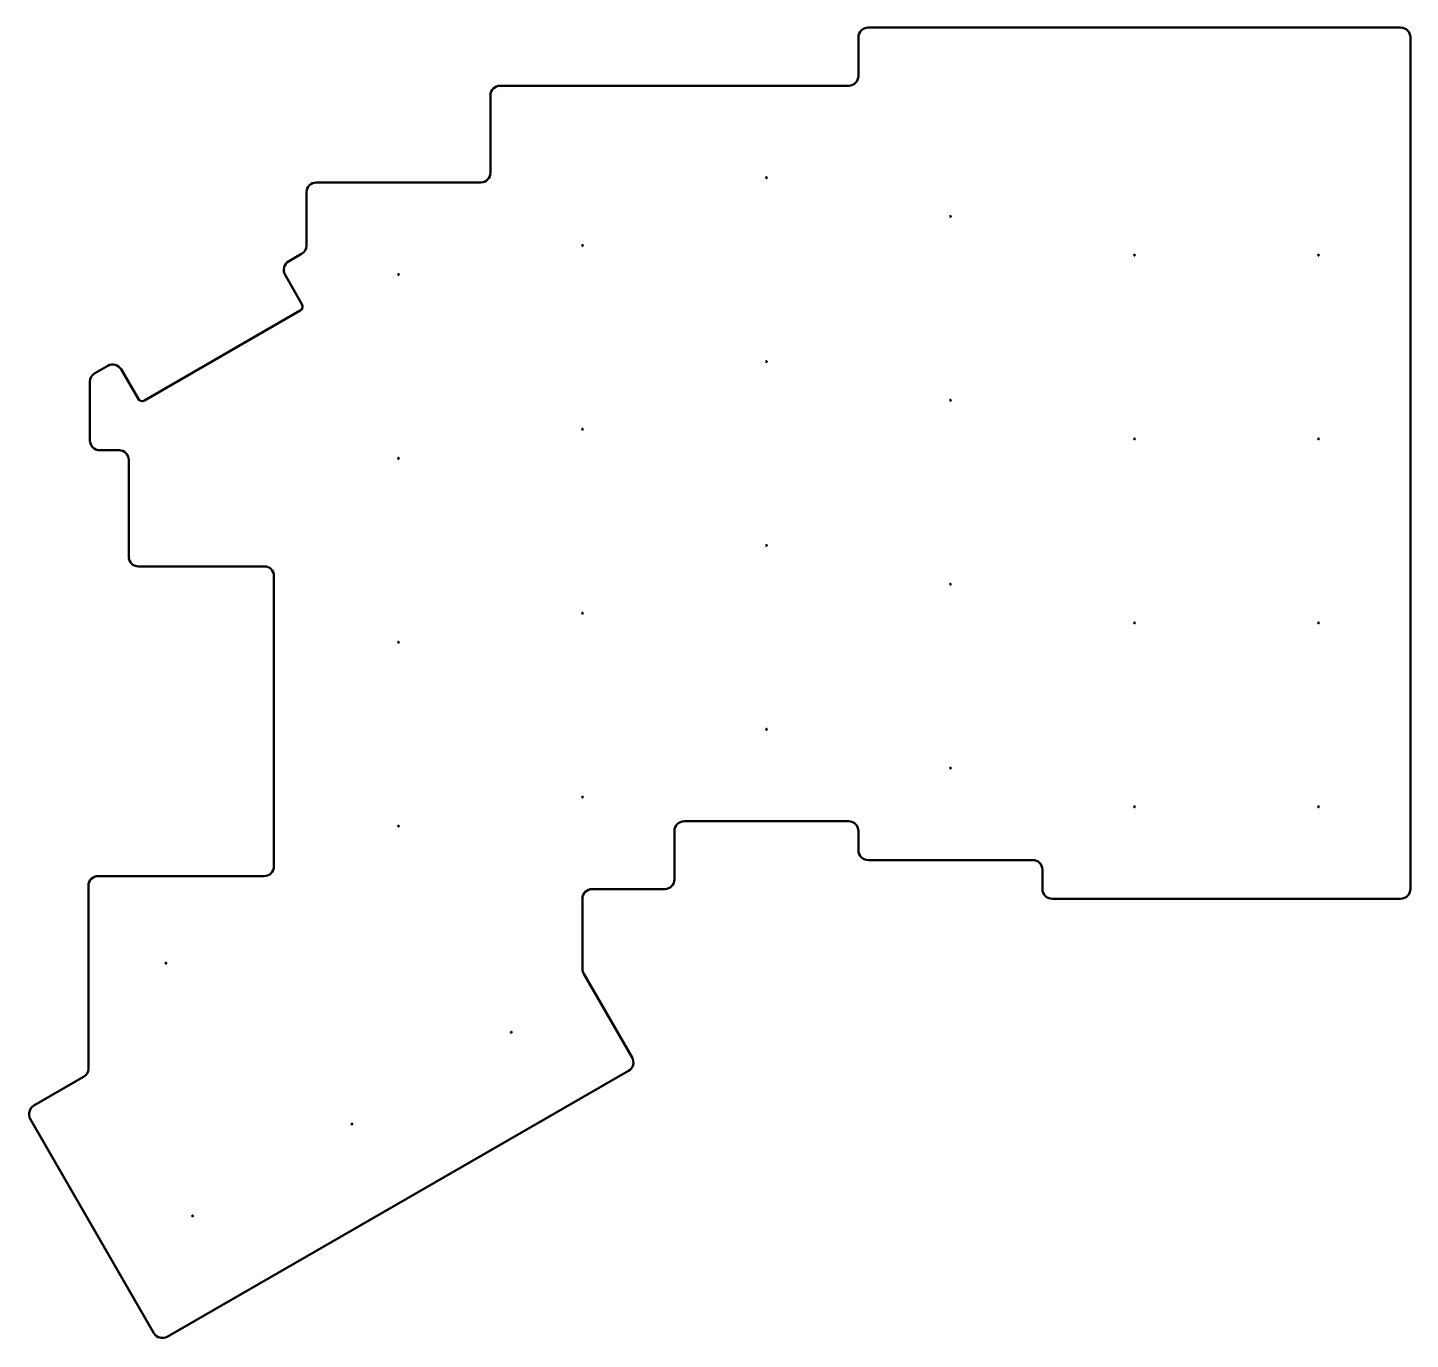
# Model space of a CAD drawing. Header units: millimetres. Extents: x 142 to 285, y 81 to 217.
import ezdxf

# ---------------------------------------------------------------- set-up
doc = ezdxf.new("R2010")
doc.units = ezdxf.units.MM
doc.header["$LTSCALE"] = 0.75
doc.layers.add('Visible', color=7, linetype='Continuous', lineweight=50)

msp = doc.modelspace()

# ---------------------------------------------------------------- linework, layer by layer
at = {"layer": 'Visible'}
for p, q in [((228.065408, 211.960251), (228.065408, 215.960251)), ((284.065408, 216.960251), (229.065408, 216.960251)), ((285.065408, 215.960251), (285.065408, 127.960251)), ((190.065408, 209.960251), (190.065408, 201.960251)), ((191.065408, 210.960251), (227.065408, 210.960251)), ((171.065408, 199.960251), (171.065408, 194.447154)), ((189.065408, 200.960251), (172.065408, 200.960251)), ((169.216831, 192.802527), (170.565408, 193.581128)), ((170.600806, 188.405413), (168.850806, 191.436502)), ((154.353022, 178.4474), (170.417793, 187.7224)), ((149.205408, 181.248926), (150.553984, 182.027527)), ((151.920009, 181.661502), (153.670009, 178.630413)), ((148.705408, 174.301532), (148.705408, 180.382901)), ((151.705408, 173.301532), (149.705408, 173.301532)), ((152.705408, 162.301532), (152.705408, 172.301532)), ((153.705408, 161.301532), (166.705408, 161.301532)), ((167.705408, 160.301532), (167.705408, 130.301532)), ((227.065408, 134.960251), (210.065408, 134.960251)), ((209.065408, 128.960251), (209.065408, 133.960251)), ((228.065408, 131.960251), (228.065408, 133.960251)), ((246.065408, 130.960251), (229.065408, 130.960251)), ((247.065408, 127.960251), (247.065408, 129.960251)), ((166.705408, 129.301532), (149.546443, 129.301532)), ((148.546443, 128.301532), (148.546443, 109.41108)), ((200.565408, 127.960251), (208.065408, 127.960251)), ((199.565408, 119.707557), (199.565408, 126.960251)), ((284.065408, 126.960251), (248.065408, 126.960251)), ((199.699073, 119.208093), (204.693481, 110.545144)), ((148.045907, 108.544746), (142.912778, 105.585368)), ((156.678197, 81.708838), (204.32661, 109.179345)), ((142.545907, 104.219569), (155.312399, 82.075709))]:
    msp.add_line(p, q, dxfattribs=at)
at = {"layer": 'Visible', "extrusion": (0, 0, -1)}
for centre in [(-218.565408, 201.460251), (-237.565408, 197.460251), (-199.565408, 194.460251), (-256.565408, 193.460251), (-275.565408, 193.460251), (-180.565408, 191.460251), (-218.565408, 182.460251), (-237.565408, 178.460251), (-199.565408, 175.460251), (-256.565408, 174.460251), (-275.565408, 174.460251), (-180.565408, 172.460251), (-218.565408, 163.460251), (-237.565408, 159.460251), (-199.565408, 156.460251), (-256.565408, 155.460251), (-275.565408, 155.460251), (-180.565408, 153.460251), (-218.565408, 144.460251), (-237.565408, 140.460251), (-199.565408, 137.460251), (-256.565408, 136.460251), (-275.565408, 136.460251), (-180.565408, 134.460251), (-156.546443, 120.301532), (-192.217858, 113.164083), (-175.757498, 103.674272), (-159.297137, 94.18446)]:
    msp.add_circle(centre, 0.05, dxfattribs=at)
for centre, start, end in [((-229.065408, 215.960251), 0, 90), ((-284.065408, 215.960251), 90, 180), ((-191.065408, 209.960251), 0, 90), ((-172.065408, 199.960251), 0, 90), ((-169.716831, 191.936502), 330, 60), ((-151.053984, 181.161502), 60, 150), ((-149.705408, 180.382901), 0, 60), ((-149.705408, 174.301532), 270, 0), ((-153.705408, 162.301532), 270, 0), ((-229.065408, 131.960251), 270, 0), ((-149.546443, 128.301532), 0, 90), ((-208.065408, 128.960251), 180, 270), ((-248.065408, 127.960251), 270, 0), ((-284.065408, 127.960251), 180, 270), ((-203.827146, 110.04568), 150.03547, 240.03547), ((-143.412241, 104.719033), 330.03547, 60.03547), ((-156.178734, 82.575172), 240.03547, 330.03547)]:
    msp.add_arc(centre, 1, start, end, dxfattribs=at)
at = {"layer": 'Visible'}
for centre, radius, start, end in [((227.065408, 211.960251), 1, 270, 0), ((189.065408, 201.960251), 1, 270, 0), ((170.065408, 194.447154), 1, 300, 0), ((170.167793, 188.155413), 0.5, 300, 30), ((154.103022, 178.880413), 0.5, 210, 300), ((151.705408, 172.301532), 1, 0, 90), ((166.705408, 160.301532), 1, 0, 90), ((210.065408, 133.960251), 1, 90, 180), ((227.065408, 133.960251), 1, 0, 90), ((166.705408, 130.301532), 1, 270, 0), ((246.065408, 129.960251), 1, 0, 90), ((200.565408, 126.960251), 1, 90, 180), ((200.565408, 119.707557), 1, 180, 209.96453), ((147.546443, 109.41108), 1, 299.96453, 0)]:
    msp.add_arc(centre, radius, start, end, dxfattribs=at)

doc.saveas('drawing.dxf')
